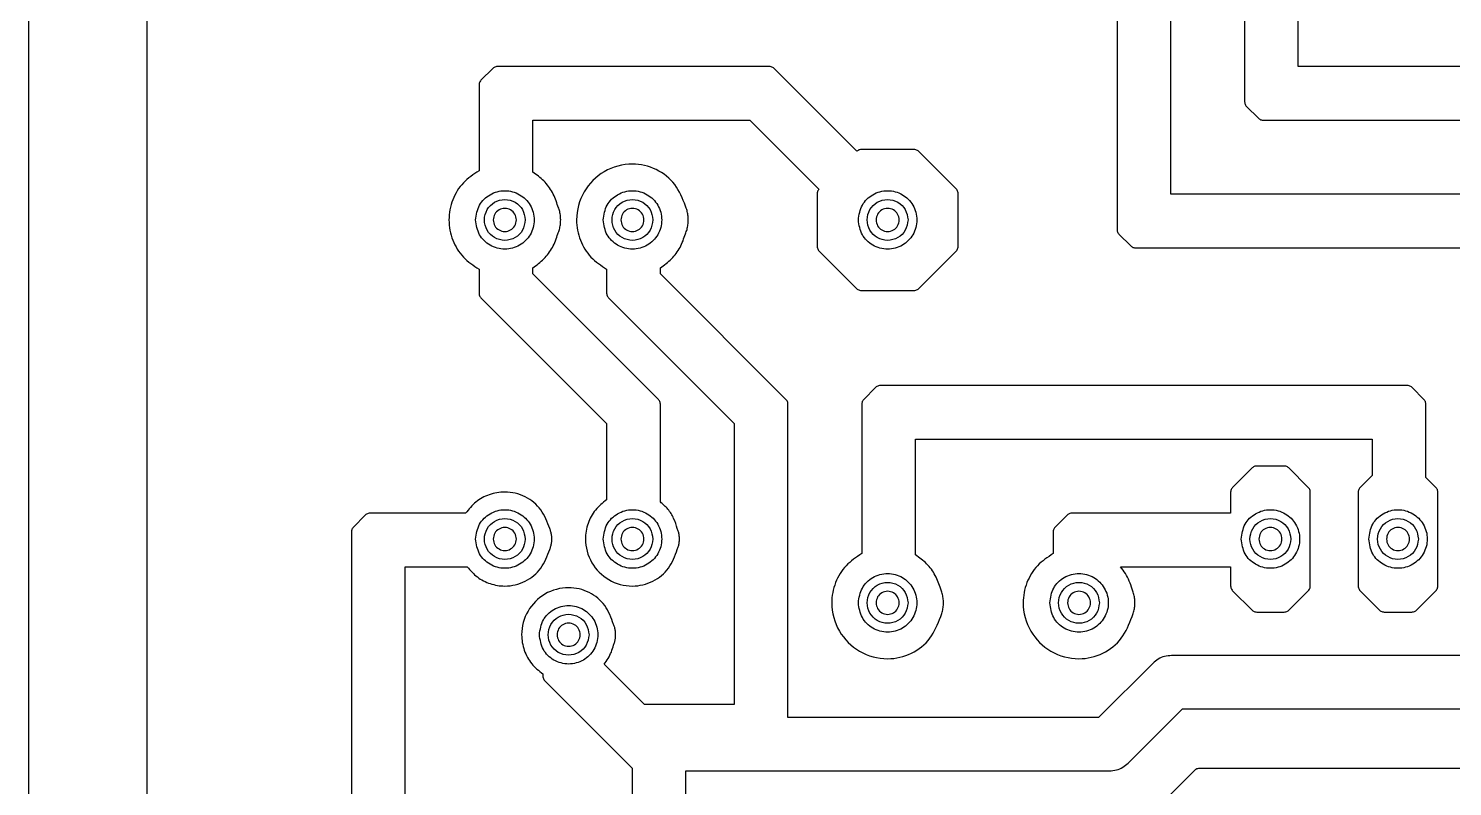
# Model space of a CAD drawing. Extents: x 3 to 107, y 3 to 87.
# Drawn here: x 3.17 to 31.52, y 28.2 to 43.29 of the extents above; entities that cross this region are included whole.
import ezdxf

# ---------------------------------------------------------------- set-up
doc = ezdxf.new("R2010")
doc.units = 0
doc.layers.add('ScottBernardi_VCdelay_PCB', color=7, linetype='CONTINUOUS')

msp = doc.modelspace()

# ---------------------------------------------------------------- linework, layer by layer
at = {"layer": 'ScottBernardi_VCdelay_PCB', "color": 7}
for points in [[(3.175, 2.94005), (107.362272, 2.94005), (107.362272, 86.901161), (3.175, 86.901161), (3.175, 2.94005), (3.175, 2.94005)], [(38.814375, 51.198992), (38.814375, 42.533006), (28.453292, 42.533006), (28.453292, 51.055058)], [(26.529947, 50.052464), (26.831925, 50.354089), (27.384375, 50.354089), (27.384375, 41.832036)], [(24.280989, 44.934011), (24.844375, 44.934011), (24.844375, 39.292036)], [(42.624375, 41.039344), (42.624375, 39.992653), (25.913292, 39.992653), (25.913292, 44.934011), (26.436461, 44.934011)], [(26.352147, 12.254089), (28.967289, 12.254089), (29.924375, 11.297003), (29.924375, 5.9563), (9.262533, 5.9563), (9.262533, 8.878711), (5.536847, 8.878711), (5.536847, 43.616033), (18.000486, 43.616033)], [(17.925344, 42.533006), (12.512322, 42.533006)], [(12.418836, 42.4942), (12.183181, 42.258544)], [(19.666303, 40.846728), (18.254486, 42.258544), (18.018831, 42.4942)], [(12.144375, 42.165058), (12.144375, 40.460083)], [(27.423181, 41.73855), (27.658836, 41.502894)], [(13.213292, 40.433625), (13.213292, 41.464089), (17.537642, 41.464089), (18.9103, 40.091078)], [(27.752322, 41.464089), (39.515344, 41.464089)], [(20.804717, 40.880594), (19.752381, 40.880594)], [(21.642211, 40.097781), (20.898203, 40.841789)], [(18.876081, 40.004294), (18.876081, 38.952311)], [(21.681017, 38.952311), (21.681017, 40.004294)], [(24.883181, 39.19855), (25.118836, 38.962894)], [(18.914886, 38.858825), (19.658894, 38.115169)], [(20.898203, 38.115169), (21.642211, 38.858825)], [(25.212322, 38.924089), (43.325697, 38.924089)], [(12.144375, 38.498992), (12.144375, 38.022036)], [(15.714486, 35.908544), (13.213292, 38.410092), (13.213292, 38.525803)], [(14.684375, 38.498992), (14.684375, 38.022036)], [(18.254486, 35.908544), (15.753292, 38.410092), (15.753292, 38.525803)], [(19.752381, 38.076364), (20.804717, 38.076364)], [(12.183181, 37.928197), (14.684375, 35.427003), (14.684375, 33.910411)], [(14.723181, 37.928197), (17.224375, 35.427003), (17.224375, 29.833006), (15.440025, 29.833006), (14.635692, 30.636986)], [(20.038836, 36.1442), (19.803181, 35.908544)], [(30.625344, 36.183006), (20.132322, 36.183006)], [(30.954486, 35.908544), (30.718831, 36.1442)], [(15.753292, 33.870547), (15.753292, 35.815058)], [(25.554869, 30.654272), (24.475369, 29.574772), (18.293292, 29.574772), (18.293292, 35.815058)], [(19.764375, 35.815058), (19.764375, 32.839731)], [(31.192964, 34.155944), (30.992939, 34.355617), (30.992939, 35.815058)], [(20.833292, 32.813625), (20.833292, 35.114442), (29.924375, 35.114442), (29.924375, 34.395128), (29.685192, 34.155944)], [(27.531836, 34.542942), (27.144839, 34.155944)], [(28.172481, 34.581747), (27.625322, 34.581747)], [(28.652964, 34.155944), (28.265967, 34.542942)], [(27.106033, 34.062106), (27.106033, 33.642653), (23.942322, 33.642653)], [(28.691769, 32.194853), (28.691769, 34.062106)], [(29.646386, 34.062106), (29.646386, 32.194853)], [(31.231769, 32.194853), (31.231769, 34.062106)], [(9.878836, 33.6042), (9.643181, 33.368544)], [(11.876969, 33.642653), (9.972322, 33.642653)], [(23.848836, 33.6042), (23.613181, 33.368544)], [(9.604375, 33.274706), (9.604375, 26.490083)], [(23.574375, 33.274706), (23.574375, 32.840083)], [(10.673292, 26.463625), (10.673292, 32.574089), (11.909072, 32.574089)], [(24.917047, 32.574089), (27.106033, 32.574089), (27.106033, 32.194853)], [(37.305544, 32.101367), (37.512272, 31.894639), (37.512272, 30.809494), (25.929167, 30.809494)], [(39.845544, 32.101367), (40.084375, 31.862889), (40.084375, 28.563006), (26.482322, 28.563006)], [(27.144839, 32.101367), (27.531836, 31.714369)], [(28.265967, 31.714369), (28.652964, 32.101367)], [(29.685192, 32.101367), (30.072189, 31.714369)], [(30.805967, 31.714369), (31.192964, 32.101367)], [(27.625322, 31.675564), (28.172481, 31.675564)], [(30.165675, 31.675564), (30.712481, 31.675564)], [(13.414375, 30.444017), (13.414375, 30.402036)], [(13.453181, 30.30855), (13.688836, 30.072894), (14.722475, 29.039256)], [(25.068742, 28.671308), (26.148242, 29.751161), (38.041439, 29.751161)], [(14.723181, 29.038197), (15.192375, 28.569356), (15.192375, 26.022653), (13.618633, 26.022653)], [(16.261292, 17.573272), (16.261292, 28.516439), (24.694444, 28.516439)], [(26.388836, 28.5242), (25.157642, 27.292653), (25.048633, 27.292653)]]:
    msp.add_lwpolyline(points, dxfattribs=at)
for points, knots in [([(12.512322, 42.533006), (12.500789, 42.532083), (12.477783, 42.530243), (12.445196, 42.516692), (12.427639, 42.501711), (12.418836, 42.4942)], [0, 0, 0, 0, 0.034575, 0.068971, 0.103555, 0.103555, 0.103555, 0.103555]), ([(18.018831, 42.4942), (18.010055, 42.50171), (17.992554, 42.516688), (17.959969, 42.530275), (17.936931, 42.532092), (17.925344, 42.533006)], [0, 0, 0, 0, 0.034522, 0.068845, 0.103576, 0.103576, 0.103576, 0.103576]), ([(12.183181, 42.258544), (12.175677, 42.249712), (12.160755, 42.232148), (12.147097, 42.199614), (12.145286, 42.176622), (12.144375, 42.165058)], [0, 0, 0, 0, 0.034647, 0.068897, 0.103551, 0.103551, 0.103551, 0.103551]), ([(27.384375, 41.832036), (27.385289, 41.820449), (27.387105, 41.797411), (27.400693, 41.764827), (27.41567, 41.747326), (27.423181, 41.73855)], [0, 0, 0, 0, 0.034731, 0.069054, 0.103576, 0.103576, 0.103576, 0.103576]), ([(27.658836, 41.502894), (27.667612, 41.495384), (27.685113, 41.480407), (27.717697, 41.466819), (27.740735, 41.465003), (27.752322, 41.464089)], [0, 0, 0, 0, 0.034522, 0.068845, 0.103576, 0.103576, 0.103576, 0.103576]), ([(19.752381, 40.880594), (19.741858, 40.879752), (19.720909, 40.878073), (19.691305, 40.865869), (19.67466, 40.853126), (19.666303, 40.846728)], [0, 0, 0, 0, 0.031528, 0.062774, 0.094287, 0.094287, 0.094287, 0.094287]), ([(20.898203, 40.841789), (20.889343, 40.849293), (20.871723, 40.864218), (20.839186, 40.87784), (20.816226, 40.879675), (20.804717, 40.880594)], [0, 0, 0, 0, 0.034709, 0.069032, 0.10353, 0.10353, 0.10353, 0.10353]), ([(16.254236, 39.754175), (16.194648, 39.905162), (16.076519, 40.204478), (15.682519, 40.515901), (15.167394, 40.636581), (14.615366, 40.48607), (14.190771, 40.061846), (14.048179, 39.535663), (14.137688, 39.073468), (14.351398, 38.719871), (14.573404, 38.572604), (14.684375, 38.498992)], [0, 0, 0, 0, 0.480003, 0.95156, 1.439664, 2.020694, 2.585156, 3.166186, 3.575808, 3.971536, 4.367038, 4.367038, 4.367038, 4.367038]), ([(12.144375, 40.460083), (12.033459, 40.386497), (11.811452, 40.239207), (11.597749, 39.885747), (11.519236, 39.479442), (11.597771, 39.073169), (11.811482, 38.719846), (12.033462, 38.572576), (12.144375, 38.498992)], [0, 0, 0, 0, 0.39529, 0.791204, 1.201162, 1.610875, 2.006711, 2.401994, 2.401994, 2.401994, 2.401994]), ([(13.714236, 39.754175), (13.682382, 39.846432), (13.619279, 40.029193), (13.444897, 40.265466), (13.290349, 40.377677), (13.213292, 40.433625)], [0, 0, 0, 0, 0.29177, 0.577996, 0.862622, 0.862622, 0.862622, 0.862622]), ([(12.074878, 39.479361), (12.090968, 39.376785), (12.122697, 39.174508), (12.35463, 38.951925), (12.65713, 38.869023), (12.962819, 38.951925), (13.185369, 39.174511), (13.268375, 39.479483), (13.185462, 39.784517), (12.962833, 40.00724), (12.65713, 40.090005), (12.354618, 40.00724), (12.122596, 39.784514), (12.09094, 39.58208), (12.074878, 39.479361)], [0, 0, 0, 0, 0.304297, 0.600063, 0.904597, 1.20913, 1.504896, 1.809193, 2.113881, 2.409657, 2.714173, 3.018689, 3.314465, 3.619153, 3.619153, 3.619153, 3.619153]), ([(14.614878, 39.479361), (14.630968, 39.376785), (14.662697, 39.174508), (14.89463, 38.951925), (15.19713, 38.869023), (15.502819, 38.951925), (15.725369, 39.174511), (15.808375, 39.479483), (15.725462, 39.784517), (15.502833, 40.00724), (15.19713, 40.090005), (14.894618, 40.00724), (14.662596, 39.784514), (14.63094, 39.58208), (14.614878, 39.479361)], [0, 0, 0, 0, 0.304297, 0.600063, 0.904597, 1.20913, 1.504896, 1.809193, 2.113881, 2.409657, 2.714173, 3.018689, 3.314465, 3.619153, 3.619153, 3.619153, 3.619153]), ([(18.9103, 40.091078), (18.903805, 40.082695), (18.890859, 40.065987), (18.878598, 40.036083), (18.876923, 40.014929), (18.876081, 40.004294)], [0, 0, 0, 0, 0.031741, 0.063263, 0.09513, 0.09513, 0.09513, 0.09513]), ([(19.694878, 39.479361), (19.710968, 39.376785), (19.742697, 39.174508), (19.97463, 38.951925), (20.27713, 38.869023), (20.582819, 38.951925), (20.805369, 39.174511), (20.888375, 39.479483), (20.805462, 39.784517), (20.582833, 40.00724), (20.27713, 40.090005), (19.974618, 40.00724), (19.742596, 39.784514), (19.71094, 39.58208), (19.694878, 39.479361)], [0, 0, 0, 0, 0.304297, 0.600063, 0.904597, 1.20913, 1.504896, 1.809193, 2.113881, 2.409657, 2.714173, 3.018689, 3.314465, 3.619153, 3.619153, 3.619153, 3.619153]), ([(21.681017, 40.004294), (21.680106, 40.015858), (21.678295, 40.03885), (21.664637, 40.071384), (21.649715, 40.088948), (21.642211, 40.097781)], [0, 0, 0, 0, 0.034653, 0.068904, 0.103551, 0.103551, 0.103551, 0.103551]), ([(13.064067, 39.479361), (13.052903, 39.551049), (13.030914, 39.692249), (12.869053, 39.847625), (12.65804, 39.905116), (12.444809, 39.847624), (12.289475, 39.692251), (12.231853, 39.479483), (12.289567, 39.266776), (12.444822, 39.111541), (12.65804, 39.053912), (12.86904, 39.111541), (13.030813, 39.266773), (13.052875, 39.407816), (13.064067, 39.479361)], [0, 0, 0, 0, 0.212611, 0.418769, 0.631208, 0.843647, 1.049805, 1.262416, 1.474636, 1.680784, 1.893241, 2.105697, 2.311845, 2.524065, 2.524065, 2.524065, 2.524065]), ([(13.064067, 39.479361), (13.052903, 39.551049), (13.030914, 39.692249), (12.869053, 39.847625), (12.65804, 39.905116), (12.444809, 39.847624), (12.289475, 39.692251), (12.231853, 39.479483), (12.289567, 39.266776), (12.444822, 39.111541), (12.65804, 39.053912), (12.86904, 39.111541), (13.030813, 39.266773), (13.052875, 39.407816), (13.064067, 39.479361)], [0, 0, 0, 0, 0.212611, 0.418769, 0.631208, 0.843647, 1.049805, 1.262416, 1.474636, 1.680784, 1.893241, 2.105697, 2.311845, 2.524065, 2.524065, 2.524065, 2.524065]), ([(12.427656, 39.479361), (12.434009, 39.519907), (12.446532, 39.599814), (12.538124, 39.687675), (12.657499, 39.720364), (12.778155, 39.687732), (12.866027, 39.599793), (12.89866, 39.479395), (12.866049, 39.359013), (12.778102, 39.271236), (12.657499, 39.238761), (12.538177, 39.271293), (12.446515, 39.358994), (12.434004, 39.438841), (12.427656, 39.479361)], [0, 0, 0, 0, 0.120272, 0.237034, 0.357134, 0.477386, 0.594092, 0.714344, 0.834507, 0.951094, 1.071322, 1.191398, 1.30804, 1.428224, 1.428224, 1.428224, 1.428224]), ([(13.714236, 39.204547), (13.725115, 39.23338), (13.747042, 39.291496), (13.765242, 39.384138), (13.771836, 39.479439), (13.765252, 39.57474), (13.74708, 39.667396), (13.725118, 39.725422), (13.714236, 39.754175)], [0, 0, 0, 0, 0.092318, 0.186078, 0.282002, 0.37816, 0.47192, 0.564016, 0.564016, 0.564016, 0.564016]), ([(15.604067, 39.479361), (15.592903, 39.551049), (15.570914, 39.692249), (15.409053, 39.847625), (15.19804, 39.905116), (14.984809, 39.847624), (14.829475, 39.692251), (14.771853, 39.479483), (14.829567, 39.266776), (14.984822, 39.111541), (15.19804, 39.053912), (15.40904, 39.111541), (15.570813, 39.266773), (15.592875, 39.407816), (15.604067, 39.479361)], [0, 0, 0, 0, 0.212611, 0.418769, 0.631208, 0.843647, 1.049805, 1.262416, 1.474636, 1.680784, 1.893241, 2.105697, 2.311845, 2.524065, 2.524065, 2.524065, 2.524065]), ([(15.604067, 39.479361), (15.592903, 39.551049), (15.570914, 39.692249), (15.409053, 39.847625), (15.19804, 39.905116), (14.984809, 39.847624), (14.829475, 39.692251), (14.771853, 39.479483), (14.829567, 39.266776), (14.984822, 39.111541), (15.19804, 39.053912), (15.40904, 39.111541), (15.570813, 39.266773), (15.592875, 39.407816), (15.604067, 39.479361)], [0, 0, 0, 0, 0.212611, 0.418769, 0.631208, 0.843647, 1.049805, 1.262416, 1.474636, 1.680784, 1.893241, 2.105697, 2.311845, 2.524065, 2.524065, 2.524065, 2.524065]), ([(14.967656, 39.479361), (14.973981, 39.519903), (14.986446, 39.599792), (15.078013, 39.687739), (15.197455, 39.720351), (15.318153, 39.687739), (15.406027, 39.599791), (15.43866, 39.479395), (15.406049, 39.359014), (15.3181, 39.271229), (15.197455, 39.238774), (15.078065, 39.271228), (14.98643, 39.359015), (14.973976, 39.438844), (14.967656, 39.479361)], [0, 0, 0, 0, 0.120252, 0.236958, 0.35721, 0.477461, 0.594168, 0.714419, 0.834583, 0.951169, 1.071397, 1.191625, 1.308211, 1.428375, 1.428375, 1.428375, 1.428375]), ([(16.254236, 39.204547), (16.265115, 39.23338), (16.287042, 39.291496), (16.305242, 39.384138), (16.311836, 39.479439), (16.305252, 39.57474), (16.28708, 39.667396), (16.265118, 39.725422), (16.254236, 39.754175)], [0, 0, 0, 0, 0.092318, 0.186078, 0.282002, 0.37816, 0.47192, 0.564016, 0.564016, 0.564016, 0.564016]), ([(20.684067, 39.479361), (20.672903, 39.551049), (20.650914, 39.692249), (20.489053, 39.847625), (20.27804, 39.905116), (20.064809, 39.847624), (19.909475, 39.692251), (19.851853, 39.479483), (19.909567, 39.266776), (20.064822, 39.111541), (20.27804, 39.053912), (20.48904, 39.111541), (20.650813, 39.266773), (20.672875, 39.407816), (20.684067, 39.479361)], [0, 0, 0, 0, 0.212611, 0.418769, 0.631208, 0.843647, 1.049805, 1.262416, 1.474636, 1.680784, 1.893241, 2.105697, 2.311845, 2.524065, 2.524065, 2.524065, 2.524065]), ([(20.684067, 39.479361), (20.672903, 39.551049), (20.650914, 39.692249), (20.489053, 39.847625), (20.27804, 39.905116), (20.064809, 39.847624), (19.909475, 39.692251), (19.851853, 39.479483), (19.909567, 39.266776), (20.064822, 39.111541), (20.27804, 39.053912), (20.48904, 39.111541), (20.650813, 39.266773), (20.672875, 39.407816), (20.684067, 39.479361)], [0, 0, 0, 0, 0.212611, 0.418769, 0.631208, 0.843647, 1.049805, 1.262416, 1.474636, 1.680784, 1.893241, 2.105697, 2.311845, 2.524065, 2.524065, 2.524065, 2.524065]), ([(20.047656, 39.479361), (20.054009, 39.519907), (20.066532, 39.599814), (20.158124, 39.687675), (20.277499, 39.720364), (20.398155, 39.687732), (20.486027, 39.599793), (20.51866, 39.479395), (20.486049, 39.359013), (20.398102, 39.271236), (20.277499, 39.238761), (20.158177, 39.271293), (20.066515, 39.358994), (20.054004, 39.438841), (20.047656, 39.479361)], [0, 0, 0, 0, 0.120272, 0.237034, 0.357134, 0.477386, 0.594092, 0.714344, 0.834507, 0.951094, 1.071322, 1.191398, 1.30804, 1.428224, 1.428224, 1.428224, 1.428224]), ([(13.213292, 38.525803), (13.290342, 38.58172), (13.444838, 38.69384), (13.619259, 38.929828), (13.682379, 39.112401), (13.714236, 39.204547)], [0, 0, 0, 0, 0.28456, 0.570577, 0.862031, 0.862031, 0.862031, 0.862031]), ([(15.753292, 38.525803), (15.830342, 38.58172), (15.984838, 38.69384), (16.159259, 38.929828), (16.222379, 39.112401), (16.254236, 39.204547)], [0, 0, 0, 0, 0.28456, 0.570577, 0.862031, 0.862031, 0.862031, 0.862031]), ([(24.844375, 39.292036), (24.845265, 39.280453), (24.847035, 39.257429), (24.860513, 39.224762), (24.875601, 39.207315), (24.883181, 39.19855)], [0, 0, 0, 0, 0.034721, 0.069014, 0.103632, 0.103632, 0.103632, 0.103632]), ([(18.876081, 38.952311), (18.876994, 38.940724), (18.878811, 38.917686), (18.892398, 38.885102), (18.907376, 38.867601), (18.914886, 38.858825)], [0, 0, 0, 0, 0.034731, 0.069054, 0.103576, 0.103576, 0.103576, 0.103576]), ([(21.642211, 38.858825), (21.649721, 38.867601), (21.664699, 38.885102), (21.678286, 38.917686), (21.680103, 38.940724), (21.681017, 38.952311)], [0, 0, 0, 0, 0.034522, 0.068845, 0.103576, 0.103576, 0.103576, 0.103576]), ([(25.118836, 38.962894), (25.127612, 38.955384), (25.145113, 38.940407), (25.177697, 38.926819), (25.200735, 38.925003), (25.212322, 38.924089)], [0, 0, 0, 0, 0.034522, 0.068845, 0.103576, 0.103576, 0.103576, 0.103576]), ([(12.144375, 38.022036), (12.14529, 38.010444), (12.14711, 37.987373), (12.160728, 37.954706), (12.175674, 37.93706), (12.183181, 37.928197)], [0, 0, 0, 0, 0.034744, 0.069151, 0.103871, 0.103871, 0.103871, 0.103871]), ([(14.684375, 38.022036), (14.68529, 38.010444), (14.68711, 37.987373), (14.700728, 37.954706), (14.715674, 37.93706), (14.723181, 37.928197)], [0, 0, 0, 0, 0.034744, 0.069151, 0.103871, 0.103871, 0.103871, 0.103871]), ([(19.658894, 38.115169), (19.667686, 38.107589), (19.685189, 38.092498), (19.717859, 38.079055), (19.740851, 38.077263), (19.752381, 38.076364)], [0, 0, 0, 0, 0.03468, 0.069045, 0.103611, 0.103611, 0.103611, 0.103611]), ([(20.804717, 38.076364), (20.816222, 38.07726), (20.839169, 38.079047), (20.871789, 38.09256), (20.889355, 38.107596), (20.898203, 38.115169)], [0, 0, 0, 0, 0.034487, 0.06878, 0.103585, 0.103585, 0.103585, 0.103585]), ([(20.132322, 36.183006), (20.120735, 36.182092), (20.097697, 36.180275), (20.065113, 36.166688), (20.047612, 36.15171), (20.038836, 36.1442)], [0, 0, 0, 0, 0.034731, 0.069054, 0.103576, 0.103576, 0.103576, 0.103576]), ([(30.718831, 36.1442), (30.710055, 36.15171), (30.692554, 36.166688), (30.659969, 36.180275), (30.636931, 36.182092), (30.625344, 36.183006)], [0, 0, 0, 0, 0.034522, 0.068845, 0.103576, 0.103576, 0.103576, 0.103576]), ([(15.753292, 35.815058), (15.752381, 35.826622), (15.75057, 35.849614), (15.736912, 35.882148), (15.72199, 35.899712), (15.714486, 35.908544)], [0, 0, 0, 0, 0.034653, 0.068904, 0.103551, 0.103551, 0.103551, 0.103551]), ([(18.293292, 35.815058), (18.292381, 35.826622), (18.29057, 35.849614), (18.276912, 35.882148), (18.26199, 35.899712), (18.254486, 35.908544)], [0, 0, 0, 0, 0.034653, 0.068904, 0.103551, 0.103551, 0.103551, 0.103551]), ([(19.803181, 35.908544), (19.795608, 35.899723), (19.780575, 35.882213), (19.767026, 35.849596), (19.765262, 35.826618), (19.764375, 35.815058)], [0, 0, 0, 0, 0.034742, 0.068963, 0.103606, 0.103606, 0.103606, 0.103606]), ([(30.992939, 35.815058), (30.992043, 35.826563), (30.990257, 35.849496), (30.976848, 35.882074), (30.961969, 35.899687), (30.954486, 35.908544)], [0, 0, 0, 0, 0.034486, 0.068744, 0.103398, 0.103398, 0.103398, 0.103398]), ([(27.625322, 34.581747), (27.613735, 34.580834), (27.590697, 34.579017), (27.558113, 34.565429), (27.540612, 34.550452), (27.531836, 34.542942)], [0, 0, 0, 0, 0.034731, 0.069054, 0.103576, 0.103576, 0.103576, 0.103576]), ([(28.265967, 34.542942), (28.257164, 34.550453), (28.239607, 34.565433), (28.207019, 34.578985), (28.184014, 34.580825), (28.172481, 34.581747)], [0, 0, 0, 0, 0.034585, 0.06898, 0.103555, 0.103555, 0.103555, 0.103555]), ([(13.551606, 33.335736), (13.503538, 33.466798), (13.408345, 33.726354), (13.073813, 33.998919), (12.692037, 34.089695), (12.345996, 34.028954), (12.06788, 33.880966), (11.940479, 33.721932), (11.876969, 33.642653)], [0, 0, 0, 0, 0.41255, 0.817014, 1.235487, 1.550171, 1.854108, 2.156236, 2.156236, 2.156236, 2.156236]), ([(27.144839, 34.155944), (27.137326, 34.147138), (27.122324, 34.129555), (27.108777, 34.096838), (27.106951, 34.073721), (27.106033, 34.062106)], [0, 0, 0, 0, 0.034595, 0.069075, 0.103896, 0.103896, 0.103896, 0.103896]), ([(28.691769, 34.062106), (28.690852, 34.073721), (28.689026, 34.096838), (28.675479, 34.129555), (28.660477, 34.147138), (28.652964, 34.155944)], [0, 0, 0, 0, 0.034822, 0.069301, 0.103896, 0.103896, 0.103896, 0.103896]), ([(29.685192, 34.155944), (29.677678, 34.147138), (29.662677, 34.129555), (29.64913, 34.096838), (29.647304, 34.073721), (29.646386, 34.062106)], [0, 0, 0, 0, 0.034595, 0.069075, 0.103896, 0.103896, 0.103896, 0.103896]), ([(31.231769, 34.062106), (31.230875, 34.073717), (31.229097, 34.096821), (31.215658, 34.12962), (31.200546, 34.147149), (31.192964, 34.155944)], [0, 0, 0, 0, 0.034811, 0.069261, 0.103952, 0.103952, 0.103952, 0.103952]), ([(14.684375, 33.910411), (14.605171, 33.846834), (14.446276, 33.71929), (14.298062, 33.441079), (14.233475, 33.072149), (14.350513, 32.639448), (14.707826, 32.282765), (15.174791, 32.155279), (15.613528, 32.260205), (15.948417, 32.532708), (16.043562, 32.792272), (16.091606, 32.923339)], [0, 0, 0, 0, 0.302127, 0.606115, 0.920979, 1.409561, 1.884452, 2.373271, 2.791743, 3.196208, 3.608757, 3.608757, 3.608757, 3.608757]), ([(16.091606, 33.335736), (16.070383, 33.405436), (16.028351, 33.543479), (15.911255, 33.727488), (15.805801, 33.822992), (15.753292, 33.870547)], [0, 0, 0, 0, 0.217948, 0.431656, 0.643609, 0.643609, 0.643609, 0.643609]), ([(9.972322, 33.642653), (9.96074, 33.641763), (9.937729, 33.639994), (9.905105, 33.62662), (9.88761, 33.611688), (9.878836, 33.6042)], [0, 0, 0, 0, 0.034719, 0.068977, 0.103444, 0.103444, 0.103444, 0.103444]), ([(12.074878, 33.129361), (12.090968, 33.026785), (12.122697, 32.824508), (12.35463, 32.601925), (12.65713, 32.519023), (12.962819, 32.601925), (13.185369, 32.824511), (13.268375, 33.129483), (13.185462, 33.434517), (12.962833, 33.65724), (12.65713, 33.740005), (12.354618, 33.65724), (12.122596, 33.434514), (12.09094, 33.23208), (12.074878, 33.129361)], [0, 0, 0, 0, 0.304297, 0.600063, 0.904597, 1.20913, 1.504896, 1.809193, 2.113881, 2.409657, 2.714173, 3.018689, 3.314465, 3.619153, 3.619153, 3.619153, 3.619153]), ([(13.064067, 33.129361), (13.052903, 33.201049), (13.030914, 33.342249), (12.869053, 33.497625), (12.65804, 33.555116), (12.444809, 33.497624), (12.289475, 33.342251), (12.231853, 33.129483), (12.289567, 32.916776), (12.444822, 32.761541), (12.65804, 32.703912), (12.86904, 32.761541), (13.030813, 32.916773), (13.052875, 33.057816), (13.064067, 33.129361)], [0, 0, 0, 0, 0.212611, 0.418769, 0.631208, 0.843647, 1.049805, 1.262416, 1.474636, 1.680784, 1.893241, 2.105697, 2.311845, 2.524065, 2.524065, 2.524065, 2.524065]), ([(13.064067, 33.129361), (13.052903, 33.201049), (13.030914, 33.342249), (12.869053, 33.497625), (12.65804, 33.555116), (12.444809, 33.497624), (12.289475, 33.342251), (12.231853, 33.129483), (12.289567, 32.916776), (12.444822, 32.761541), (12.65804, 32.703912), (12.86904, 32.761541), (13.030813, 32.916773), (13.052875, 33.057816), (13.064067, 33.129361)], [0, 0, 0, 0, 0.212611, 0.418769, 0.631208, 0.843647, 1.049805, 1.262416, 1.474636, 1.680784, 1.893241, 2.105697, 2.311845, 2.524065, 2.524065, 2.524065, 2.524065]), ([(14.614878, 33.129361), (14.630968, 33.026785), (14.662697, 32.824508), (14.89463, 32.601925), (15.19713, 32.519023), (15.502819, 32.601925), (15.725369, 32.824511), (15.808375, 33.129483), (15.725462, 33.434517), (15.502833, 33.65724), (15.19713, 33.740005), (14.894618, 33.65724), (14.662596, 33.434514), (14.63094, 33.23208), (14.614878, 33.129361)], [0, 0, 0, 0, 0.304297, 0.600063, 0.904597, 1.20913, 1.504896, 1.809193, 2.113881, 2.409657, 2.714173, 3.018689, 3.314465, 3.619153, 3.619153, 3.619153, 3.619153]), ([(15.604067, 33.129361), (15.592903, 33.201049), (15.570914, 33.342249), (15.409053, 33.497625), (15.19804, 33.555116), (14.984809, 33.497624), (14.829475, 33.342251), (14.771853, 33.129483), (14.829567, 32.916776), (14.984822, 32.761541), (15.19804, 32.703912), (15.40904, 32.761541), (15.570813, 32.916773), (15.592875, 33.057816), (15.604067, 33.129361)], [0, 0, 0, 0, 0.212611, 0.418769, 0.631208, 0.843647, 1.049805, 1.262416, 1.474636, 1.680784, 1.893241, 2.105697, 2.311845, 2.524065, 2.524065, 2.524065, 2.524065]), ([(15.604067, 33.129361), (15.592903, 33.201049), (15.570914, 33.342249), (15.409053, 33.497625), (15.19804, 33.555116), (14.984809, 33.497624), (14.829475, 33.342251), (14.771853, 33.129483), (14.829567, 32.916776), (14.984822, 32.761541), (15.19804, 32.703912), (15.40904, 32.761541), (15.570813, 32.916773), (15.592875, 33.057816), (15.604067, 33.129361)], [0, 0, 0, 0, 0.212611, 0.418769, 0.631208, 0.843647, 1.049805, 1.262416, 1.474636, 1.680784, 1.893241, 2.105697, 2.311845, 2.524065, 2.524065, 2.524065, 2.524065]), ([(23.942322, 33.642653), (23.930794, 33.641754), (23.907815, 33.639963), (23.875188, 33.626624), (23.857637, 33.611689), (23.848836, 33.6042)], [0, 0, 0, 0, 0.034563, 0.068894, 0.103423, 0.103423, 0.103423, 0.103423]), ([(27.314878, 33.129361), (27.330968, 33.026785), (27.362697, 32.824508), (27.59463, 32.601925), (27.89713, 32.519023), (28.202819, 32.601925), (28.425369, 32.824511), (28.508375, 33.129483), (28.425462, 33.434517), (28.202833, 33.65724), (27.89713, 33.740005), (27.594618, 33.65724), (27.362596, 33.434514), (27.33094, 33.23208), (27.314878, 33.129361)], [0, 0, 0, 0, 0.304297, 0.600063, 0.904597, 1.20913, 1.504896, 1.809193, 2.113881, 2.409657, 2.714173, 3.018689, 3.314465, 3.619153, 3.619153, 3.619153, 3.619153]), ([(28.304067, 33.129361), (28.292903, 33.201049), (28.270914, 33.342249), (28.109053, 33.497625), (27.89804, 33.555116), (27.684809, 33.497624), (27.529475, 33.342251), (27.471853, 33.129483), (27.529567, 32.916776), (27.684822, 32.761541), (27.89804, 32.703912), (28.10904, 32.761541), (28.270813, 32.916773), (28.292875, 33.057816), (28.304067, 33.129361)], [0, 0, 0, 0, 0.212611, 0.418769, 0.631208, 0.843647, 1.049805, 1.262416, 1.474636, 1.680784, 1.893241, 2.105697, 2.311845, 2.524065, 2.524065, 2.524065, 2.524065]), ([(29.854878, 33.129361), (29.870968, 33.026785), (29.902697, 32.824508), (30.13463, 32.601925), (30.43713, 32.519023), (30.742819, 32.601925), (30.965369, 32.824511), (31.048375, 33.129483), (30.965462, 33.434517), (30.742833, 33.65724), (30.43713, 33.740005), (30.134618, 33.65724), (29.902596, 33.434514), (29.87094, 33.23208), (29.854878, 33.129361)], [0, 0, 0, 0, 0.304297, 0.600063, 0.904597, 1.20913, 1.504896, 1.809193, 2.113881, 2.409657, 2.714173, 3.018689, 3.314465, 3.619153, 3.619153, 3.619153, 3.619153]), ([(30.844067, 33.129361), (30.832903, 33.201049), (30.810914, 33.342249), (30.649053, 33.497625), (30.43804, 33.555116), (30.224809, 33.497624), (30.069475, 33.342251), (30.011853, 33.129483), (30.069567, 32.916776), (30.224822, 32.761541), (30.43804, 32.703912), (30.64904, 32.761541), (30.810813, 32.916773), (30.832875, 33.057816), (30.844067, 33.129361)], [0, 0, 0, 0, 0.212611, 0.418769, 0.631208, 0.843647, 1.049805, 1.262416, 1.474636, 1.680784, 1.893241, 2.105697, 2.311845, 2.524065, 2.524065, 2.524065, 2.524065]), ([(9.643181, 33.368544), (9.635674, 33.359682), (9.620728, 33.342036), (9.60711, 33.309369), (9.60529, 33.286297), (9.604375, 33.274706)], [0, 0, 0, 0, 0.03472, 0.069127, 0.103871, 0.103871, 0.103871, 0.103871]), ([(12.427656, 33.129361), (12.434009, 33.169907), (12.446532, 33.249814), (12.538124, 33.337675), (12.657499, 33.370364), (12.778155, 33.337732), (12.866027, 33.249793), (12.89866, 33.129395), (12.866049, 33.009013), (12.778102, 32.921236), (12.657499, 32.888761), (12.538177, 32.921293), (12.446515, 33.008994), (12.434004, 33.088841), (12.427656, 33.129361)], [0, 0, 0, 0, 0.120272, 0.237034, 0.357134, 0.477386, 0.594092, 0.714344, 0.834507, 0.951094, 1.071322, 1.191398, 1.30804, 1.428224, 1.428224, 1.428224, 1.428224]), ([(13.551606, 32.923339), (13.559788, 32.944955), (13.576276, 32.988513), (13.589951, 33.057971), (13.594893, 33.129444), (13.589958, 33.200947), (13.576289, 33.270526), (13.559789, 33.314116), (13.551606, 33.335736)], [0, 0, 0, 0, 0.069237, 0.13952, 0.211441, 0.283609, 0.353981, 0.423231, 0.423231, 0.423231, 0.423231]), ([(14.967656, 33.129361), (14.973981, 33.169903), (14.986446, 33.249792), (15.078013, 33.337739), (15.197455, 33.370351), (15.318153, 33.337739), (15.406027, 33.249791), (15.43866, 33.129395), (15.406049, 33.009014), (15.3181, 32.921229), (15.197455, 32.888774), (15.078065, 32.921228), (14.98643, 33.009015), (14.973976, 33.088844), (14.967656, 33.129361)], [0, 0, 0, 0, 0.120252, 0.236958, 0.35721, 0.477461, 0.594168, 0.714419, 0.834583, 0.951169, 1.071397, 1.191625, 1.308211, 1.428375, 1.428375, 1.428375, 1.428375]), ([(16.091606, 32.923339), (16.099788, 32.944955), (16.116276, 32.988513), (16.129951, 33.057971), (16.134893, 33.129444), (16.129958, 33.200947), (16.116289, 33.270526), (16.099789, 33.314116), (16.091606, 33.335736)], [0, 0, 0, 0, 0.069237, 0.13952, 0.211441, 0.283609, 0.353981, 0.423231, 0.423231, 0.423231, 0.423231]), ([(23.613181, 33.368544), (23.605674, 33.359682), (23.590728, 33.342036), (23.57711, 33.309369), (23.57529, 33.286297), (23.574375, 33.274706)], [0, 0, 0, 0, 0.03472, 0.069127, 0.103871, 0.103871, 0.103871, 0.103871]), ([(27.667656, 33.129361), (27.673981, 33.169903), (27.686446, 33.249792), (27.778013, 33.337739), (27.897455, 33.370351), (28.018153, 33.337739), (28.106027, 33.249791), (28.13866, 33.129395), (28.106049, 33.009014), (28.0181, 32.921229), (27.897455, 32.888774), (27.778065, 32.921228), (27.68643, 33.009015), (27.673976, 33.088844), (27.667656, 33.129361)], [0, 0, 0, 0, 0.120252, 0.236958, 0.35721, 0.477461, 0.594168, 0.714419, 0.834583, 0.951169, 1.071397, 1.191625, 1.308211, 1.428375, 1.428375, 1.428375, 1.428375]), ([(30.207656, 33.129361), (30.213981, 33.169903), (30.226446, 33.249792), (30.318013, 33.337739), (30.437455, 33.370351), (30.558153, 33.337739), (30.646027, 33.249791), (30.67866, 33.129395), (30.646049, 33.009014), (30.5581, 32.921229), (30.437455, 32.888774), (30.318065, 32.921228), (30.22643, 33.009015), (30.213976, 33.088844), (30.207656, 33.129361)], [0, 0, 0, 0, 0.120252, 0.236958, 0.35721, 0.477461, 0.594168, 0.714419, 0.834583, 0.951169, 1.071397, 1.191625, 1.308211, 1.428375, 1.428375, 1.428375, 1.428375]), ([(11.909072, 32.574089), (11.972428, 32.502651), (12.099606, 32.359249), (12.363998, 32.226428), (12.698102, 32.170678), (13.07382, 32.2602), (13.408343, 32.532709), (13.503537, 32.792273), (13.551606, 32.923339)], [0, 0, 0, 0, 0.28433, 0.570757, 0.867295, 1.285767, 1.690232, 2.102781, 2.102781, 2.102781, 2.102781]), ([(19.764375, 32.839731), (19.65339, 32.766266), (19.431272, 32.619238), (19.217661, 32.265471), (19.128187, 31.803168), (19.270761, 31.276873), (19.695368, 30.85266), (20.247402, 30.702113), (20.762541, 30.822909), (21.15645, 31.134371), (21.274632, 31.433623), (21.334236, 31.584547)], [0, 0, 0, 0, 0.395262, 0.791057, 1.200987, 1.782017, 2.346479, 2.927509, 3.41563, 3.887237, 4.3671, 4.3671, 4.3671, 4.3671]), ([(21.334236, 32.134175), (21.302382, 32.226432), (21.239279, 32.409193), (21.064897, 32.645466), (20.910349, 32.757677), (20.833292, 32.813625)], [0, 0, 0, 0, 0.29177, 0.577996, 0.862622, 0.862622, 0.862622, 0.862622]), ([(23.574375, 32.840083), (23.463394, 32.766528), (23.241302, 32.619333), (23.027671, 32.265508), (22.938185, 31.803171), (23.080761, 31.276873), (23.505369, 30.852661), (24.057367, 30.702118), (24.572452, 30.822887), (24.966197, 31.134416), (25.084309, 31.433628), (25.143883, 31.584547)], [0, 0, 0, 0, 0.395414, 0.791287, 1.201229, 1.782259, 2.346722, 2.927751, 3.415784, 3.887258, 4.36708, 4.36708, 4.36708, 4.36708]), ([(19.694878, 31.859361), (19.710973, 31.75676), (19.742714, 31.554422), (19.974578, 31.33168), (20.27713, 31.24862), (20.582872, 31.33168), (20.80535, 31.554425), (20.888384, 31.859483), (20.805443, 32.164603), (20.582886, 32.387485), (20.27713, 32.470408), (19.974565, 32.387485), (19.742612, 32.1646), (19.710945, 31.962105), (19.694878, 31.859361)], [0, 0, 0, 0, 0.304385, 0.600272, 0.904829, 1.209386, 1.505273, 1.809658, 2.114434, 2.41033, 2.71487, 3.01941, 3.315306, 3.620082, 3.620082, 3.620082, 3.620082]), ([(23.504878, 31.859361), (23.520973, 31.75676), (23.552714, 31.554422), (23.784578, 31.33168), (24.08713, 31.24862), (24.392872, 31.33168), (24.61535, 31.554425), (24.698384, 31.859483), (24.615443, 32.164603), (24.392886, 32.387485), (24.08713, 32.470408), (23.784565, 32.387485), (23.552612, 32.1646), (23.520945, 31.962105), (23.504878, 31.859361)], [0, 0, 0, 0, 0.304385, 0.600272, 0.904829, 1.209386, 1.505273, 1.809658, 2.114434, 2.41033, 2.71487, 3.01941, 3.315306, 3.620082, 3.620082, 3.620082, 3.620082]), ([(25.143883, 32.134175), (25.127233, 32.187818), (25.094182, 32.294294), (25.016758, 32.442604), (24.950195, 32.530378), (24.917047, 32.574089)], [0, 0, 0, 0, 0.168279, 0.334019, 0.498437, 0.498437, 0.498437, 0.498437]), ([(14.821606, 31.430736), (14.773569, 31.561912), (14.678454, 31.821652), (14.343605, 32.09447), (13.90479, 32.199552), (13.43774, 32.071897), (13.080497, 31.714908), (12.963464, 31.282087), (13.028092, 30.913125), (13.176236, 30.634974), (13.335167, 30.507531), (13.414375, 30.444017)], [0, 0, 0, 0, 0.412857, 0.817489, 1.235986, 1.724831, 2.199907, 2.688817, 3.003514, 3.30749, 3.609502, 3.609502, 3.609502, 3.609502]), ([(20.684067, 31.859361), (20.672898, 31.931074), (20.650897, 32.072335), (20.489106, 32.22787), (20.27804, 32.285519), (20.064756, 32.227869), (19.909494, 32.072337), (19.851845, 31.859483), (19.909587, 31.64669), (20.064769, 31.491295), (20.27804, 31.433509), (20.489093, 31.491296), (20.650796, 31.646688), (20.67287, 31.787791), (20.684067, 31.859361)], [0, 0, 0, 0, 0.212699, 0.418977, 0.63144, 0.843903, 1.050181, 1.26288, 1.475189, 1.681457, 1.893937, 2.106418, 2.312686, 2.524994, 2.524994, 2.524994, 2.524994]), ([(20.684067, 31.859361), (20.672898, 31.931074), (20.650897, 32.072335), (20.489106, 32.22787), (20.27804, 32.285519), (20.064756, 32.227869), (19.909494, 32.072337), (19.851845, 31.859483), (19.909587, 31.64669), (20.064769, 31.491295), (20.27804, 31.433509), (20.489093, 31.491296), (20.650796, 31.646688), (20.67287, 31.787791), (20.684067, 31.859361)], [0, 0, 0, 0, 0.212699, 0.418977, 0.63144, 0.843903, 1.050181, 1.26288, 1.475189, 1.681457, 1.893937, 2.106418, 2.312686, 2.524994, 2.524994, 2.524994, 2.524994]), ([(20.047656, 31.859361), (20.053998, 31.899991), (20.066489, 31.980007), (20.158092, 32.068019), (20.277499, 32.100719), (20.398188, 32.068076), (20.486064, 31.97999), (20.518669, 31.859483), (20.485972, 31.739038), (20.398175, 31.651089), (20.277499, 31.61831), (20.158104, 31.651147), (20.06659, 31.739015), (20.054026, 31.818875), (20.047656, 31.859361)], [0, 0, 0, 0, 0.120512, 0.237338, 0.357442, 0.477697, 0.594468, 0.71496, 0.83506, 0.951822, 1.072094, 1.192215, 1.309032, 1.429153, 1.429153, 1.429153, 1.429153]), ([(21.334236, 31.584547), (21.345115, 31.613407), (21.367043, 31.671576), (21.385226, 31.764219), (21.391836, 31.859543), (21.385268, 31.954821), (21.367079, 32.047476), (21.345118, 32.105448), (21.334236, 32.134175)], [0, 0, 0, 0, 0.092392, 0.186229, 0.281996, 0.378311, 0.471994, 0.564016, 0.564016, 0.564016, 0.564016]), ([(24.494067, 31.859361), (24.482898, 31.931074), (24.460897, 32.072335), (24.299106, 32.22787), (24.08804, 32.285519), (23.874756, 32.227869), (23.719494, 32.072337), (23.661845, 31.859483), (23.719587, 31.64669), (23.874769, 31.491295), (24.08804, 31.433509), (24.299093, 31.491296), (24.460796, 31.646688), (24.48287, 31.787791), (24.494067, 31.859361)], [0, 0, 0, 0, 0.212699, 0.418977, 0.63144, 0.843903, 1.050181, 1.26288, 1.475189, 1.681457, 1.893937, 2.106418, 2.312686, 2.524994, 2.524994, 2.524994, 2.524994]), ([(24.494067, 31.859361), (24.482898, 31.931074), (24.460897, 32.072335), (24.299106, 32.22787), (24.08804, 32.285519), (23.874756, 32.227869), (23.719494, 32.072337), (23.661845, 31.859483), (23.719587, 31.64669), (23.874769, 31.491295), (24.08804, 31.433509), (24.299093, 31.491296), (24.460796, 31.646688), (24.48287, 31.787791), (24.494067, 31.859361)], [0, 0, 0, 0, 0.212699, 0.418977, 0.63144, 0.843903, 1.050181, 1.26288, 1.475189, 1.681457, 1.893937, 2.106418, 2.312686, 2.524994, 2.524994, 2.524994, 2.524994]), ([(23.857656, 31.859361), (23.86397, 31.899987), (23.876404, 31.979985), (23.96798, 32.068083), (24.087455, 32.100705), (24.208186, 32.068083), (24.296065, 31.979988), (24.328669, 31.859483), (24.295972, 31.739039), (24.208173, 31.651082), (24.087456, 31.618323), (23.967993, 31.651083), (23.876505, 31.739037), (23.863998, 31.818878), (23.857656, 31.859361)], [0, 0, 0, 0, 0.120491, 0.237262, 0.357517, 0.477773, 0.594544, 0.715035, 0.835135, 0.951897, 1.072169, 1.192441, 1.309203, 1.429304, 1.429304, 1.429304, 1.429304]), ([(25.143883, 31.584547), (25.154856, 31.613401), (25.176966, 31.671541), (25.195224, 31.764212), (25.201837, 31.859543), (25.195266, 31.954827), (25.177003, 32.047512), (25.15486, 32.105453), (25.143883, 32.134175)], [0, 0, 0, 0, 0.092474, 0.186329, 0.282097, 0.378413, 0.472114, 0.564218, 0.564218, 0.564218, 0.564218]), ([(27.106033, 32.194853), (27.106956, 32.18332), (27.108796, 32.160314), (27.122347, 32.127727), (27.137328, 32.110169), (27.144839, 32.101367)], [0, 0, 0, 0, 0.034575, 0.068971, 0.103555, 0.103555, 0.103555, 0.103555]), ([(28.652964, 32.101367), (28.660475, 32.110169), (28.675455, 32.127727), (28.689007, 32.160314), (28.690847, 32.18332), (28.691769, 32.194853)], [0, 0, 0, 0, 0.034585, 0.06898, 0.103555, 0.103555, 0.103555, 0.103555]), ([(29.646386, 32.194853), (29.647309, 32.18332), (29.649149, 32.160314), (29.6627, 32.127727), (29.677681, 32.110169), (29.685192, 32.101367)], [0, 0, 0, 0, 0.034575, 0.068971, 0.103555, 0.103555, 0.103555, 0.103555]), ([(31.192964, 32.101367), (31.200544, 32.110158), (31.215635, 32.127661), (31.229078, 32.160332), (31.230871, 32.183324), (31.231769, 32.194853)], [0, 0, 0, 0, 0.03468, 0.069045, 0.103611, 0.103611, 0.103611, 0.103611]), ([(13.344878, 31.224714), (13.36094, 31.121995), (13.392596, 30.919561), (13.624618, 30.696835), (13.92713, 30.61407), (14.23283, 30.696835), (14.455471, 30.919558), (14.53837, 31.224704), (14.455392, 31.529843), (14.232904, 31.75274), (13.92713, 31.835809), (13.624545, 31.752739), (13.392671, 31.529846), (13.360962, 31.327399), (13.344878, 31.224714)], [0, 0, 0, 0, 0.304688, 0.600464, 0.90498, 1.209496, 1.505272, 1.80996, 2.114584, 2.410536, 2.715096, 3.019657, 3.315608, 3.620233, 3.620233, 3.620233, 3.620233]), ([(14.334067, 31.224714), (14.322865, 31.296309), (14.30078, 31.437473), (14.139145, 31.593024), (13.928041, 31.650968), (13.714714, 31.593025), (13.559616, 31.43747), (13.501832, 31.224704), (13.559537, 31.01193), (13.714787, 30.85655), (13.92804, 30.798911), (14.139073, 30.85655), (14.300855, 31.011933), (14.322887, 31.153085), (14.334067, 31.224714)], [0, 0, 0, 0, 0.212397, 0.418785, 0.631289, 0.843793, 1.050182, 1.262579, 1.475038, 1.681252, 1.893711, 2.106171, 2.312384, 2.524844, 2.524844, 2.524844, 2.524844]), ([(14.334067, 31.224714), (14.322865, 31.296309), (14.30078, 31.437473), (14.139145, 31.593024), (13.928041, 31.650968), (13.714714, 31.593025), (13.559616, 31.43747), (13.501832, 31.224704), (13.559537, 31.01193), (13.714787, 30.85655), (13.92804, 30.798911), (14.139073, 30.85655), (14.300855, 31.011933), (14.322887, 31.153085), (14.334067, 31.224714)], [0, 0, 0, 0, 0.212397, 0.418785, 0.631289, 0.843793, 1.050182, 1.262579, 1.475038, 1.681252, 1.893711, 2.106171, 2.312384, 2.524844, 2.524844, 2.524844, 2.524844]), ([(27.531836, 31.714369), (27.540612, 31.706859), (27.558113, 31.691882), (27.590697, 31.678294), (27.613735, 31.676478), (27.625322, 31.675564)], [0, 0, 0, 0, 0.034522, 0.068845, 0.103576, 0.103576, 0.103576, 0.103576]), ([(28.172481, 31.675564), (28.184014, 31.676486), (28.207019, 31.678326), (28.239607, 31.691878), (28.257164, 31.706859), (28.265967, 31.714369)], [0, 0, 0, 0, 0.034575, 0.068971, 0.103555, 0.103555, 0.103555, 0.103555]), ([(30.072189, 31.714369), (30.080965, 31.706859), (30.098466, 31.691882), (30.13105, 31.678294), (30.154088, 31.676478), (30.165675, 31.675564)], [0, 0, 0, 0, 0.034522, 0.068845, 0.103576, 0.103576, 0.103576, 0.103576]), ([(30.712481, 31.675564), (30.724068, 31.676478), (30.747105, 31.678294), (30.77969, 31.691882), (30.797191, 31.706859), (30.805967, 31.714369)], [0, 0, 0, 0, 0.034731, 0.069054, 0.103576, 0.103576, 0.103576, 0.103576]), ([(13.697656, 31.224714), (13.704014, 31.265284), (13.716548, 31.345253), (13.808072, 31.433272), (13.927499, 31.46612), (14.048208, 31.43333), (14.136007, 31.345232), (14.168669, 31.224748), (14.136029, 31.10428), (14.048155, 31.016343), (13.927499, 30.983711), (13.808124, 31.0164), (13.716532, 31.104261), (13.704009, 31.184168), (13.697656, 31.224714)], [0, 0, 0, 0, 0.12036, 0.237242, 0.357367, 0.477642, 0.594469, 0.714809, 0.83506, 0.951767, 1.072019, 1.192119, 1.308881, 1.429153, 1.429153, 1.429153, 1.429153]), ([(14.821606, 31.018339), (14.829789, 31.039959), (14.846289, 31.083549), (14.859958, 31.153128), (14.864894, 31.224658), (14.859944, 31.29618), (14.846314, 31.365652), (14.829791, 31.409174), (14.821606, 31.430736)], [0, 0, 0, 0, 0.06925, 0.139622, 0.21179, 0.283789, 0.354148, 0.423238, 0.423238, 0.423238, 0.423238]), ([(14.635692, 30.636986), (14.663308, 30.67505), (14.718768, 30.751489), (14.782448, 30.880032), (14.808488, 30.972006), (14.821606, 31.018339)], [0, 0, 0, 0, 0.140951, 0.283055, 0.427311, 0.427311, 0.427311, 0.427311]), ([(25.929167, 30.809494), (25.882949, 30.805848), (25.790888, 30.798583), (25.66043, 30.744313), (25.590159, 30.684374), (25.554869, 30.654272)], [0, 0, 0, 0, 0.138538, 0.275956, 0.414587, 0.414587, 0.414587, 0.414587]), ([(13.414375, 30.402036), (13.415274, 30.390507), (13.417066, 30.367515), (13.430509, 30.334845), (13.445601, 30.317342), (13.453181, 30.30855)], [0, 0, 0, 0, 0.034565, 0.068931, 0.103611, 0.103611, 0.103611, 0.103611]), ([(14.722475, 29.039256), (14.722569, 29.039142), (14.722748, 29.038926), (14.722908, 29.038527), (14.723087, 29.038311), (14.723181, 29.038197)], [0, 0, 0, 0, 0.000439, 0.000836, 0.001275, 0.001275, 0.001275, 0.001275]), ([(24.694444, 28.516439), (24.740657, 28.520062), (24.832692, 28.527277), (24.96319, 28.581335), (25.033454, 28.641229), (25.068742, 28.671308)], [0, 0, 0, 0, 0.138526, 0.275879, 0.414454, 0.414454, 0.414454, 0.414454]), ([(26.482322, 28.563006), (26.470735, 28.562092), (26.447697, 28.560275), (26.415113, 28.546688), (26.397612, 28.53171), (26.388836, 28.5242)], [0, 0, 0, 0, 0.034731, 0.069054, 0.103576, 0.103576, 0.103576, 0.103576])]:
    msp.add_open_spline(points, degree=3, knots=knots, dxfattribs=at)

doc.saveas('drawing.dxf')
